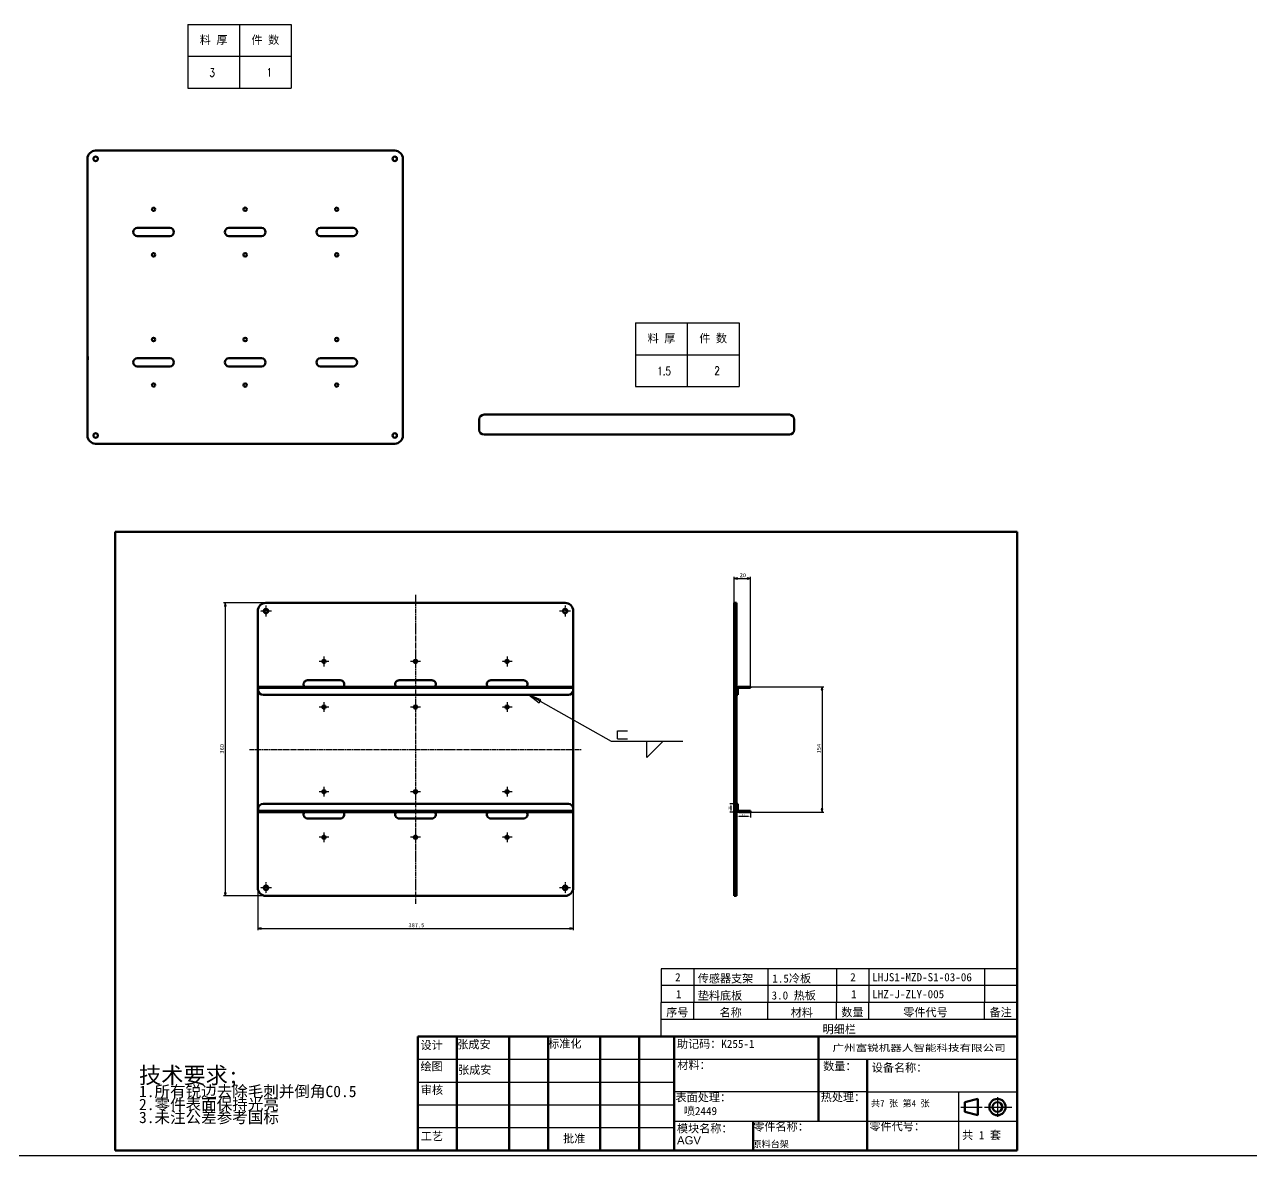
# Model space of a CAD drawing. Header units: millimetres. Extents: x 2989 to 98346, y -14444 to 9701.
# Drawn here: x 6822 to 8330, y 6378 to 7767 of the extents above; entities that cross this region are included whole.
import ezdxf
from ezdxf.enums import TextEntityAlignment as Align

# ---------------------------------------------------------------- set-up
doc = ezdxf.new("R2010")
doc.units = ezdxf.units.MM
doc.linetypes.add('CHAIN', pattern=[0.3543, 0.2362, -0.0295, 0.0591, -0.0295])
for name, color, linetype, lineweight, true_color in [('中心标记 (ISO)', 1, 'Continuous', 25, 0xff0000), ('中心线 (ISO)', 1, 'Continuous', 25, 0xff0000), ('尺寸 (ISO)', 5, 'Continuous', 25, 0x0000ff)]:
    doc.layers.add(name, color=color, linetype=linetype, lineweight=lineweight, true_color=true_color)
for name, color, linetype, lineweight in [('可见 (ISO)', 7, 'Continuous', 50), ('图框 (ISO)', 7, 'Continuous', 70), ('标题 (ISO)', 7, 'Continuous', 50), ('符号 (ISO)', 7, 'Continuous', 25)]:
    doc.layers.add(name, color=color, linetype=linetype, lineweight=lineweight)
doc.styles.add('DIM', font='txt.shx', dxfattribs={"width": 0.8, "bigfont": 'bigfont.shx'})
doc.styles.get("Standard").update_dxf_attribs({"font": 'arial.ttf'})
doc.styles.add('文本样式126', font='simfang.ttf', dxfattribs={"width": 1.3})
doc.styles.add('文本样式19', font='tahoma.ttf')
doc.styles.add('文本样式91', font='simfang.ttf')
doc.styles.add('注释文本 (ISO)', font='simfang.ttf')
doc.dimstyles.new('ISO-25', dxfattribs={"dimtxt": 2.5, "dimasz": 2.5, "dimexe": 1.25, "dimexo": 0.625, "dimtad": 1, "dimtxsty": 'Standard', "dimcen": 2.5, "dimadec": 0, "dimazin": 0, "dimtfac": 1, "dimtmove": 0, "dimatfit": 3, "dimfxl": 0, "dimarcsym": 0})
doc.dimstyles.new('默认 (GB)', dxfattribs={"dimscale": 2, "dimtxt": 2.5, "dimasz": 2, "dimexe": 1, "dimexo": 0, "dimgap": 0.75, "dimtad": 1, "dimtoh": 1, "dimrnd": 1e-08, "dimdsep": 46, "dimtxsty": '注释文本 (ISO)', "dimblk": 'Filled-2', "dimcen": 0.09, "dimdle": 10, "dimclrd": 256, "dimclre": 256, "dimclrt": 256, "dimaunit": 1, "dimadec": 3, "dimazin": 2, "dimtfac": 0.52, "dimtmove": 0, "dimatfit": 3, "dimldrblk": 'Filled-1', "dimfxl": 0, "dimtolj": 1, "dimlwd": -1, "dimlwe": -1, "dimarcsym": 0})

# ---------------------------------------------------------------- blocks, each defined once
blk = doc.blocks.new('图框 A3-A4')
at = {"layer": '图框 (ISO)'}
for p, q in [((287, 200), (10, 200)), ((10, 200), (10, 10)), ((287, 10), (287, 200)), ((10, 10), (287, 10))]:
    blk.add_line(p, q, dxfattribs=at)
blk = doc.blocks.new('标题栏 GB1')
at = {"layer": '标题 (ISO)'}
for p, q in [((194.57, 65.23), (194.57, 72.23)), ((194.57, 72.23), (378.57, 72.23)), ((206.57, 65.23), (206.57, 72.23)), ((222.57, 65.23), (222.57, 72.23)), ((234.57, 65.23), (234.57, 72.23)), ((250.57, 65.23), (250.57, 72.23)), ((262.57, 65.23), (262.57, 72.23)), ((273.31, 65.23), (273.31, 72.23)), ((317.57, 65.23), (317.57, 72.23)), ((378.57, 72.23), (378.57, 65.23)), ((194.57, 37.23), (194.57, 65.23)), ((206.57, 37.23), (206.57, 65.23)), ((222.57, 44.23), (222.57, 65.23)), ((234.57, 37.23), (234.57, 65.23)), ((250.57, 37.23), (250.57, 65.23)), ((262.57, 37.23), (262.57, 65.23)), ((273.31, 65.23), (273.31, 37.23)), ((317.57, 55.23), (317.57, 65.23)), ((378.57, 65.23), (378.57, 37.23)), ((317.57, 55.23), (317.57, 46.23)), ((366.57, 53.06), (362.57, 52.06)), ((366.57, 48.06), (366.57, 53.06)), ((362.57, 52.06), (362.57, 49.06)), ((362.57, 49.06), (366.57, 48.06)), ((297.57, 46.23), (297.57, 37.23)), ((222.57, 44.23), (222.57, 37.23)), ((378.57, 37.23), (194.57, 37.23))]:
    blk.add_line(p, q, dxfattribs=at)
at = {"layer": '标题 (ISO)', "lineweight": 25}
for p, q in [((194.57, 65.23), (273.31, 65.23)), ((273.31, 65.23), (378.57, 65.23)), ((194.57, 58.23), (273.31, 58.23)), ((332.57, 55.23), (273.31, 55.23)), ((332.57, 55.23), (378.57, 55.23)), ((360.57, 55.23), (360.57, 46.23)), ((372.58, 53.56), (372.58, 47.56)), ((194.57, 51.23), (273.31, 51.23)), ((361.32, 50.56), (367.88, 50.56)), ((368.55, 50.56), (370.07, 50.56)), ((370.07, 50.56), (376.97, 50.56)), ((273.31, 46.23), (378.57, 46.23)), ((360.57, 46.23), (360.57, 37.23)), ((194.57, 44.23), (273.31, 44.23))]:
    blk.add_line(p, q, dxfattribs=at)
at = {"layer": '标题 (ISO)', "lineweight": 50}
blk.add_line((332.57, 65.23), (332.57, 37.23), dxfattribs=at)
at = {"layer": '标题 (ISO)'}
for radius in [2.5, 1.5]:
    blk.add_circle((372.57, 50.56), radius, dxfattribs=at)
at = {"layer": '标题 (ISO)', "style": '文本样式126', "width": 1.3}
blk.add_text('广州富锐机器人智能科技有限公司', height=2, dxfattribs=at).set_placement((348.5, 68.73), align=Align.MIDDLE_CENTER)
at = {"layer": '标题 (ISO)', "char_height": 2.5, "style": '注释文本 (ISO)'}
for s, insert, attachment_point in [('\\f仿宋|b0|i0;标准化', (234.57, 71.28), 1), ('\\f仿宋|b0|i0;设计', (195.38, 70.83), 1), ('张成安', (206.66, 71.05), 1), ('助记码：K255-1', (274.11, 71.21), 1), ('\\f仿宋|b0|i0;绘图', (195.35, 64.28), 1), ('\\f仿宋|b0|i0;材料：', (274.24, 64.72), 1), ('\\f仿宋|b0|i0;数量：', (319.04, 64.37), 1), ('张成安', (206.92, 63.22), 1), ('\\f仿宋|b0|i0;审核', (195.48, 57.07), 1), ('\\f仿宋|b0|i0;热处理：', (318.29, 54.82), 1), ('\\f仿宋|b0|i0;零件名称：', (297.57, 45.8), 1), ('\\f仿宋|b0|i0;零件代号：', (333.25, 45.9), 1), ('\\f仿宋|b0|i0;批准', (242.57, 40.73), 5)]:
    blk.add_mtext(s, dxfattribs=dict(at, insert=insert, attachment_point=attachment_point))
at = {"layer": '标题 (ISO)', "char_height": 2.5, "attachment_point": 1, "style": '注释文本 (ISO)'}
for s, insert, line_spacing_factor in [('设备名称：\\P', (333.96, 63.91), 0.856364), ('模块名称：\\P\\fArial|b0|i0;\\H2.5000;AGV', (274.14, 45.23), 0.872369)]:
    blk.add_mtext(s, dxfattribs=dict(at, insert=insert, line_spacing_factor=line_spacing_factor))
at = {"layer": '标题 (ISO)', "attachment_point": 1, "style": '注释文本 (ISO)'}
for s, insert, char_height, width in [('\\f仿宋|b0|i0;表面处理：', (273.7, 54.78), 2.5, 18.7135), ('\\f仿宋|b0|i0;\\H2.0000;共7 张 第4 张', (333.72, 52.69), 2, 27.2374), ('\\f仿宋|b0|i0;工艺', (195.45, 42.85), 2.5, 7.4854), ('  共 1 套', (358.32, 43.18), 2.5, 17.7919)]:
    blk.add_mtext(s, dxfattribs=dict(at, insert=insert, char_height=char_height, width=width))
at = {"layer": '标题 (ISO)'}
for tag, p, height, style in [('材料_001', (273.59, 56.78), 2.5, '注释文本 (ISO)'), ('零件代号_001', (297.34, 38.16), 2, '文本样式91'), ('描述_001', (333.22, 38.74), 2, '文本样式91')]:
    blk.add_attdef(tag, p, '', height=height, dxfattribs=dict(at, style=style))
at = {"layer": '标题 (ISO)', "style": '文本样式91'}
blk.add_attdef('热处理', text='', height=2, dxfattribs=at).set_placement((318.2, 50.63), align=Align.TOP_LEFT)
at = {"layer": '标题 (ISO)', "style": '文本样式19'}
for tag, p in [('工程核准人', (256.57, 40.73)), ('工程批准日期', (267.94, 40.73))]:
    blk.add_attdef(tag, text='', height=1, dxfattribs=at).set_placement(p, align=Align.MIDDLE_CENTER)
blk = doc.blocks.new('焊接符号标识符1')
at = {"layer": '符号 (ISO)'}
for p, q in [((140.5, 147.97), (137.02, 149.93)), ((140.75, 148.41), (137.02, 149.93)), ((137.02, 149.93), (140.26, 147.53)), ((140.26, 147.53), (140.75, 148.41)), ((140.5, 147.97), (162.32, 135.68)), ((162.32, 135.68), (184.32, 135.68)), ((164.32, 136.43), (164.32, 138.93)), ((164.32, 138.93), (167.32, 138.93)), ((164.32, 136.43), (167.32, 136.43)), ((173.32, 135.68), (178.32, 135.68)), ((178.32, 135.68), (173.32, 130.68)), ((173.32, 130.68), (173.32, 135.68))]:
    blk.add_line(p, q, dxfattribs=at)
at = {"layer": '符号 (ISO)', "flags": 128}
blk.add_lwpolyline([(140.75, 148.41), (137.02, 149.93), (140.26, 147.53), (140.75, 148.41)], dxfattribs=at)
at = {"layer": '符号 (ISO)'}
blk.add_solid([(140.75, 148.41), (137.02, 149.93), (140.26, 147.53), (140.75, 148.41)], dxfattribs=at)
blk = doc.blocks.new('Filled-2')
at = {"color": 0}
for p, q in [((0, 0), (-1, 0.25)), ((-1, 0.25), (-1, -0.25)), ((-1, 0), (0, 0)), ((-1, -0.25), (0, 0))]:
    blk.add_line(p, q, dxfattribs=at)
at = {"color": 0, "flags": 128}
blk.add_lwpolyline([(-1, -0.25), (0, 0), (-1, 0.25), (-1, -0.25)], dxfattribs=at)
at = {"color": 0}
blk.add_solid([(-1, -0.25), (0, 0), (-1, 0.25), (-1, -0.25)], dxfattribs=at)
blk = doc.blocks.new('*D37')
at = {"layer": 'Defpoints', "color": 0, "transparency": 16777216}
for p in [(7714.3, 6953.9), (7714.3, 6799.9), (7802.3, 6799.9)]:
    blk.add_point(p, dxfattribs=at)
at = {"layer": '尺寸 (ISO)', "transparency": 16777216}
for p, q in [((7714.3, 6953.9), (7804.3, 6953.9)), ((7802.3, 6949.9), (7802.3, 6803.9)), ((7714.3, 6799.9), (7804.3, 6799.9))]:
    blk.add_line(p, q, dxfattribs=at)
at = {"layer": '尺寸 (ISO)', "transparency": 16777216, "xscale": 4, "yscale": 4, "zscale": 4}
for p, rotation in [((7802.3, 6953.9), 90), ((7802.3, 6799.9), 270)]:
    blk.add_blockref('Filled-2', p, dxfattribs=dict(at, rotation=rotation))
at = {"layer": '尺寸 (ISO)', "transparency": 16777216, "insert": (7795.7, 6872), "char_height": 5, "attachment_point": 1, "rotation": 90, "style": '注释文本 (ISO)'}
blk.add_mtext('\\A1;154', dxfattribs=at)
blk = doc.blocks.new('Filled-1')
at = {"color": 0}
for p, q in [((0, 0), (-1, 0.125)), ((-1, 0.125), (-1, -0.125)), ((-1, 0), (0, 0)), ((-1, -0.125), (0, 0))]:
    blk.add_line(p, q, dxfattribs=at)
at = {"color": 0, "flags": 128}
blk.add_lwpolyline([(-1, -0.125), (0, 0), (-1, 0.125), (-1, -0.125)], dxfattribs=at)
at = {"color": 0}
blk.add_solid([(-1, -0.125), (0, 0), (-1, 0.125), (-1, -0.125)], dxfattribs=at)
blk = doc.blocks.new('*D38')
at = {"layer": 'Defpoints', "color": 0, "transparency": 16777216}
for p in [(7714.3, 7086.9), (7694.3, 7046.9), (7714.3, 6953.9)]:
    blk.add_point(p, dxfattribs=at)
at = {"layer": '尺寸 (ISO)', "transparency": 16777216}
for p, q in [((7694.3, 7046.9), (7694.3, 7088.9)), ((7698.3, 7086.9), (7710.3, 7086.9)), ((7714.3, 6953.9), (7714.3, 7088.9))]:
    blk.add_line(p, q, dxfattribs=at)
at = {"layer": '尺寸 (ISO)', "transparency": 16777216, "xscale": 4, "yscale": 4, "zscale": 4, "rotation": 180}
blk.add_blockref('Filled-2', (7694.3, 7086.9), dxfattribs=at)
at = {"layer": '尺寸 (ISO)', "transparency": 16777216, "xscale": 4, "yscale": 4, "zscale": 4}
blk.add_blockref('Filled-2', (7714.3, 7086.9), dxfattribs=at)
at = {"layer": '尺寸 (ISO)', "transparency": 16777216, "insert": (7701, 7093.5), "char_height": 5, "attachment_point": 1, "style": '注释文本 (ISO)'}
blk.add_mtext('\\A1;20', dxfattribs=at)
blk = doc.blocks.new('*D39')
at = {"layer": 'Defpoints', "color": 0, "transparency": 16777216}
for p in [(7119, 7056.9), (7069, 6696.9), (7119, 6696.9)]:
    blk.add_point(p, dxfattribs=at)
at = {"layer": '尺寸 (ISO)', "transparency": 16777216}
for p, q in [((7119, 7056.9), (7067, 7056.9)), ((7069, 7052.9), (7069, 6700.9)), ((7119, 6696.9), (7067, 6696.9))]:
    blk.add_line(p, q, dxfattribs=at)
at = {"layer": '尺寸 (ISO)', "transparency": 16777216, "xscale": 4, "yscale": 4, "zscale": 4}
for p, rotation in [((7069, 7056.9), 90), ((7069, 6696.9), 270)]:
    blk.add_blockref('Filled-2', p, dxfattribs=dict(at, rotation=rotation))
at = {"layer": '尺寸 (ISO)', "transparency": 16777216, "insert": (7062.5, 6871.8), "char_height": 5, "attachment_point": 1, "rotation": 90, "style": '注释文本 (ISO)'}
blk.add_mtext('\\A1;360', dxfattribs=at)
blk = doc.blocks.new('*D40')
at = {"layer": 'Defpoints', "color": 0, "transparency": 16777216}
for p in [(7109, 6706.9), (7496.5, 6706.9), (7496.5, 6656.9)]:
    blk.add_point(p, dxfattribs=at)
at = {"layer": '尺寸 (ISO)', "transparency": 16777216}
for p, q in [((7109, 6706.9), (7109, 6654.9)), ((7496.5, 6706.9), (7496.5, 6654.9)), ((7113, 6656.9), (7492.5, 6656.9))]:
    blk.add_line(p, q, dxfattribs=at)
at = {"layer": '尺寸 (ISO)', "transparency": 16777216, "xscale": 4, "yscale": 4, "zscale": 4, "rotation": 180}
blk.add_blockref('Filled-2', (7109, 6656.9), dxfattribs=at)
at = {"layer": '尺寸 (ISO)', "transparency": 16777216, "xscale": 4, "yscale": 4, "zscale": 4}
blk.add_blockref('Filled-2', (7496.5, 6656.9), dxfattribs=at)
at = {"layer": '尺寸 (ISO)', "transparency": 16777216, "insert": (7294.1, 6663.5), "char_height": 5, "attachment_point": 1, "style": '注释文本 (ISO)'}
blk.add_mtext('\\A1;387.5', dxfattribs=at)
blk = doc.blocks.new('加工')
at = {"layer": '符号 (ISO)', "insert": (-36.68, 11.05), "char_height": 2.5, "width": 80.4946, "attachment_point": 1, "line_spacing_factor": 0.683636, "style": '注释文本 (ISO)'}
blk.add_mtext('{\\H2x;技术要求;\\P\\H0.7x;1.所有锐边去除毛刺并倒角C0.5\\H2.12498x; \\H0.47059x;\\P2.零件表面保持光亮\\H1.84035x; \\H0.54337x;\\P3.未注公差参考国标\\H1.80945x; }', dxfattribs=at)
blk = doc.blocks.new('明细栏')
at = {"layer": '符号 (ISO)'}
for p, q in [((287, 65.83), (177.73, 65.83)), ((177.73, 65.83), (177.73, 55.41)), ((187.73, 65.83), (187.73, 55.41)), ((210.48, 65.83), (210.48, 55.41)), ((231.52, 65.83), (231.52, 55.41)), ((241.52, 65.83), (241.52, 55.41)), ((277, 65.83), (277, 55.41)), ((287, 65.83), (287, 55.41)), ((287, 60.62), (177.73, 60.62)), ((287, 55.41), (177.73, 55.41)), ((177.73, 50.21), (177.73, 55.41)), ((187.73, 50.21), (187.73, 55.41)), ((210.48, 50.21), (210.48, 55.41)), ((231.52, 50.21), (231.52, 55.41)), ((241.52, 50.21), (241.52, 55.41)), ((277, 50.21), (277, 55.41)), ((287, 50.21), (287, 55.41)), ((177.73, 45), (177.73, 50.21)), ((287, 50.21), (177.73, 50.21)), ((287, 45), (287, 50.21)), ((287, 45), (177.73, 45))]:
    blk.add_line(p, q, dxfattribs=at)
at = {"layer": '符号 (ISO)', "char_height": 2.5, "attachment_point": 7, "style": '注释文本 (ISO)'}
for s, insert in [('2', (181.99, 61.96)), ('传感器支架', (188.95, 61.29)), ('1.5冷板', (211.83, 61.28)), ('2', (235.77, 61.96)), ('LHJS1-MZD-S1-03-06', (242.53, 61.92)), ('1', (182.25, 56.74)), ('垫料底板', (188.97, 56.02)), ('3.0 热板', (211.61, 56.07)), ('1', (236.03, 56.74)), ('LHZ-J-ZLY-005', (242.53, 56.72)), ('序号', (179.26, 50.87)), ('名称', (195.65, 50.83)), ('材料', (217.51, 50.83)), ('数量', (233.03, 50.89)), ('零件代号', (252.06, 50.87)), ('备注', (278.56, 50.9)), ('明细栏', (227.28, 45.67))]:
    blk.add_mtext(s, dxfattribs=dict(at, insert=insert))
blk = doc.blocks.new('*D41')
at = {"color": 0, "lineweight": -2, "transparency": 16777216}
for p, q in [((7696.6, 6809.9), (7689, 6809.9)), ((7699.6, 6799.9), (7689, 6799.9)), ((7690.3, 6807.4), (7690.3, 6802.4))]:
    blk.add_line(p, q, dxfattribs=at)
at = {"color": 0, "transparency": 16777216}
for points in [[(7689.9, 6807.4), (7690.7, 6807.4), (7690.3, 6809.9)], [(7689.9, 6802.4), (7690.7, 6802.4), (7690.3, 6799.9)]]:
    blk.add_solid(points, dxfattribs=at)
at = {"layer": 'Defpoints', "color": 0, "transparency": 16777216}
for p in [(7690.3, 6799.9), (7697.3, 6809.9), (7700.3, 6799.9)]:
    blk.add_point(p, dxfattribs=at)
at = {"color": 0, "transparency": 16777216, "insert": (7688.4, 6804.9), "char_height": 2.5, "attachment_point": 5, "rotation": 90}
blk.add_mtext('10', dxfattribs=at)
blk = doc.blocks.new('*D42')
at = {"color": 0, "lineweight": -2, "transparency": 16777216}
for p, q in [((7697.3, 6802.3), (7697.3, 6793.2)), ((7714.3, 6799.3), (7714.3, 6793.2)), ((7711.8, 6794.5), (7699.8, 6794.5))]:
    blk.add_line(p, q, dxfattribs=at)
at = {"color": 0, "transparency": 16777216}
for points in [[(7699.8, 6794.9), (7699.8, 6794.1), (7697.3, 6794.5)], [(7711.8, 6794.9), (7711.8, 6794.1), (7714.3, 6794.5)]]:
    blk.add_solid(points, dxfattribs=at)
at = {"layer": 'Defpoints', "color": 0, "transparency": 16777216}
for p in [(7697.3, 6802.9), (7714.3, 6799.9), (7697.3, 6794.5)]:
    blk.add_point(p, dxfattribs=at)
at = {"color": 0, "transparency": 16777216, "insert": (7705.8, 6796.4), "char_height": 2.5, "attachment_point": 5}
blk.add_mtext('17', dxfattribs=at)
blk = doc.blocks.new('*T27')
at = {"color": 0, "linetype": 'ByBlock', "lineweight": -2, "transparency": 16777216}
for p, q in [((0, 0), (127, 0)), ((0, 0), (0, -78)), ((63.5, 0), (63.5, -78)), ((127, 0), (127, -78)), ((0, -39), (127, -39)), ((0, -78), (127, -78))]:
    blk.add_line(p, q, dxfattribs=at)
at = {"color": 0, "transparency": 16777216, "char_height": 10, "width": 60.5, "attachment_point": 5}
for s, insert in [('{\\fSimSun|b0|i0|c134|p2;料 厚}', (31.75, -19.5)), ('{\\fSimSun|b0|i0|c134|p2;件 数}', (95.25, -19.5))]:
    blk.add_mtext(s, dxfattribs=dict(at, insert=insert))
blk = doc.blocks.new('拆图参数')
blk.add_blockref('*T27', (-63.5, 78))
at = {"style": 'DIM', "width": 0.8}
blk.add_attdef('6', text='', height=10, dxfattribs=at).set_placement((-37.1, 18.9), align=Align.MIDDLE_LEFT)
blk.add_attdef('1', text='', height=10, dxfattribs=at).set_placement((36.6, 19.3), align=Align.MIDDLE_CENTER)

msp = doc.modelspace()

# ---------------------------------------------------------------- linework, layer by layer
msp.add_line((2988.9631, 6378.0578), (54625.9527, 6378.0578))
at = {"layer": '中心标记 (ISO)', "linetype": 'CHAIN', "ltscale": 3.750225}
for p, q in [((7125.7763, 7046.9435), (7112.2763, 7046.9435)), ((7119.0263, 7053.6935), (7119.0263, 7040.1935)), ((7493.2763, 7046.9435), (7479.7763, 7046.9435)), ((7486.5263, 7053.6935), (7486.5263, 7040.1935)), ((7119.0263, 6713.6935), (7119.0263, 6700.1935)), ((7486.5263, 6713.6935), (7486.5263, 6700.1935)), ((7125.7763, 6706.9435), (7112.2763, 6706.9435)), ((7493.2763, 6706.9435), (7479.7763, 6706.9435))]:
    msp.add_line(p, q, dxfattribs=at)
at = {"layer": '中心标记 (ISO)', "linetype": 'CHAIN', "ltscale": 3.370748}
for p, q in [((7196.3433, 6984.9435), (7184.2093, 6984.9435)), ((7190.2763, 6991.0105), (7190.2763, 6978.8765)), ((7308.8433, 6984.9435), (7296.7093, 6984.9435)), ((7302.7763, 6991.0105), (7302.7763, 6978.8765)), ((7421.3433, 6984.9435), (7409.2093, 6984.9435)), ((7415.2763, 6991.0105), (7415.2763, 6978.8765)), ((7190.2763, 6935.0105), (7190.2763, 6922.8765)), ((7302.7763, 6935.0105), (7302.7763, 6922.8765)), ((7415.2763, 6935.0105), (7415.2763, 6922.8765)), ((7196.3433, 6928.9435), (7184.2093, 6928.9435)), ((7308.8433, 6928.9435), (7296.7093, 6928.9435)), ((7421.3433, 6928.9435), (7409.2093, 6928.9435)), ((7190.2763, 6831.0105), (7190.2763, 6818.8765)), ((7302.7763, 6831.0105), (7302.7763, 6818.8765)), ((7415.2763, 6831.0105), (7415.2763, 6818.8765)), ((7196.3433, 6824.9435), (7184.2093, 6824.9435)), ((7308.8433, 6824.9435), (7296.7093, 6824.9435)), ((7421.3433, 6824.9435), (7409.2093, 6824.9435)), ((7196.3433, 6768.9435), (7184.2093, 6768.9435)), ((7190.2763, 6775.0105), (7190.2763, 6762.8765)), ((7308.8433, 6768.9435), (7296.7093, 6768.9435)), ((7302.7763, 6775.0105), (7302.7763, 6762.8765)), ((7421.3433, 6768.9435), (7409.2093, 6768.9435)), ((7415.2763, 6775.0105), (7415.2763, 6762.8765))]:
    msp.add_line(p, q, dxfattribs=at)
at = {"layer": '中心线 (ISO)', "linetype": 'CHAIN', "ltscale": 23.990969}
for p, q in [((7302.7763, 7066.9435), (7302.7763, 6686.9435)), ((7099.0263, 6876.9435), (7506.5263, 6876.9435))]:
    msp.add_line(p, q, dxfattribs=at)
at = {"layer": '可见 (ISO)'}
for p, q in [((7277.2706, 7612.5229), (6909.7706, 7612.5229)), ((6899.7706, 7602.5229), (6899.7706, 7262.5229)), ((7287.2706, 7509.5229), (7287.2706, 7602.5229)), ((6961.0206, 7517.5229), (7001.0206, 7517.5229)), ((6961.0206, 7507.5229), (7001.0206, 7507.5229)), ((7073.5206, 7517.5229), (7113.5206, 7517.5229)), ((7073.5206, 7507.5229), (7113.5206, 7507.5229)), ((7186.0206, 7517.5229), (7226.0206, 7517.5229)), ((7186.0206, 7507.5229), (7226.0206, 7507.5229)), ((7287.2706, 7508.0229), (7287.2706, 7509.5229)), ((7287.2706, 7506.5229), (7287.2706, 7508.0229)), ((7287.2706, 7505.5229), (7287.2706, 7506.5229)), ((7287.2706, 7359.5229), (7287.2706, 7505.5229)), ((6900.2706, 7359.5229), (6900.2706, 7358.5229)), ((6900.2706, 7358.5229), (6900.2706, 7357.0229)), ((6900.2706, 7357.0229), (6900.2706, 7355.5229)), ((7001.0206, 7357.5229), (6961.0206, 7357.5229)), ((7113.5206, 7357.5229), (7073.5206, 7357.5229)), ((7226.0206, 7357.5229), (7186.0206, 7357.5229)), ((7287.2706, 7359.5229), (7287.2706, 7358.5229)), ((7287.2706, 7358.5229), (7287.2706, 7357.0229)), ((7287.2706, 7355.5229), (7287.2706, 7357.0229)), ((7287.2706, 7262.5229), (7287.2706, 7355.5229)), ((7001.0206, 7347.5229), (6961.0206, 7347.5229)), ((7113.5206, 7347.5229), (7073.5206, 7347.5229)), ((7226.0206, 7347.5229), (7186.0206, 7347.5229)), ((7381.0054, 7270.5938), (7381.0054, 7282.1938)), ((7387.0054, 7288.1938), (7762.0054, 7288.1938)), ((7768.0054, 7269.5938), (7768.0054, 7282.1938)), ((7381.0054, 7269.5938), (7381.0054, 7270.5938)), ((6909.7706, 7252.5229), (7277.2706, 7252.5229)), ((7387.0054, 7263.5938), (7762.0054, 7263.5938)), ((7486.5263, 7056.9435), (7119.0263, 7056.9435)), ((7697.2743, 7056.9435), (7694.2743, 7056.9435)), ((7694.2743, 7046.9435), (7694.2743, 7056.9435)), ((7697.2743, 7056.9435), (7697.2743, 7046.9435)), ((7109.0263, 7046.9435), (7109.0263, 6706.9435)), ((7496.5263, 6953.9435), (7496.5263, 7046.9435)), ((7694.2743, 6706.9435), (7694.2743, 7046.9435)), ((7697.2743, 7046.9435), (7697.2743, 6706.9435)), ((7109.5263, 6953.9435), (7115.5263, 6953.9435)), ((7109.5263, 6953.9435), (7109.5263, 6952.4435)), ((7115.5263, 6952.4435), (7109.5263, 6952.4435)), ((7109.5263, 6950.9435), (7109.5263, 6952.4435)), ((7109.5263, 6949.9435), (7109.5263, 6950.9435)), ((7115.5263, 6953.9435), (7490.5263, 6953.9435)), ((7115.5263, 6952.4435), (7490.5263, 6952.4435)), ((7170.2763, 6961.9435), (7210.2763, 6961.9435)), ((7282.7763, 6961.9435), (7322.7763, 6961.9435)), ((7395.2763, 6961.9435), (7435.2763, 6961.9435)), ((7490.5263, 6953.9435), (7496.5263, 6953.9435)), ((7496.5263, 6952.4435), (7490.5263, 6952.4435)), ((7496.5263, 6952.4435), (7496.5263, 6953.9435)), ((7496.5263, 6950.9435), (7496.5263, 6952.4435)), ((7496.5263, 6949.9435), (7496.5263, 6950.9435)), ((7496.5263, 6803.9435), (7496.5263, 6949.9435)), ((7698.7743, 6949.9435), (7698.7743, 6950.9435)), ((7698.7743, 6949.9435), (7698.7743, 6943.9435)), ((7700.2743, 6953.9435), (7708.2743, 6953.9435)), ((7700.2743, 6952.4435), (7708.2743, 6952.4435)), ((7708.2743, 6953.9435), (7714.2743, 6953.9435)), ((7714.2743, 6952.4435), (7708.2743, 6952.4435)), ((7714.2743, 6952.4435), (7714.2743, 6953.9435)), ((7115.5263, 6943.9435), (7490.5263, 6943.9435)), ((7697.2743, 6943.9435), (7698.7743, 6943.9435)), ((7109.5263, 6803.9435), (7109.5263, 6802.9435)), ((7109.5263, 6802.9435), (7109.5263, 6801.4435)), ((7109.5263, 6801.4435), (7115.5263, 6801.4435)), ((7109.5263, 6801.4435), (7109.5263, 6799.9435)), ((7115.5263, 6799.9435), (7109.5263, 6799.9435)), ((7490.5263, 6809.9435), (7115.5263, 6809.9435)), ((7490.5263, 6801.4435), (7115.5263, 6801.4435)), ((7490.5263, 6799.9435), (7115.5263, 6799.9435)), ((7490.5263, 6801.4435), (7496.5263, 6801.4435)), ((7496.5263, 6799.9435), (7490.5263, 6799.9435)), ((7496.5263, 6803.9435), (7496.5263, 6802.9435)), ((7496.5263, 6802.9435), (7496.5263, 6801.4435)), ((7496.5263, 6799.9435), (7496.5263, 6801.4435)), ((7496.5263, 6706.9435), (7496.5263, 6799.9435)), ((7698.7743, 6809.9435), (7697.2743, 6809.9435)), ((7698.7743, 6809.9435), (7698.7743, 6803.9435)), ((7698.7743, 6803.9435), (7698.7743, 6802.9435)), ((7708.2743, 6801.4435), (7700.2743, 6801.4435)), ((7708.2743, 6799.9435), (7700.2743, 6799.9435)), ((7708.2743, 6801.4435), (7714.2743, 6801.4435)), ((7714.2743, 6799.9435), (7708.2743, 6799.9435)), ((7714.2743, 6799.9435), (7714.2743, 6801.4435)), ((7210.2763, 6791.9435), (7170.2763, 6791.9435)), ((7322.7763, 6791.9435), (7282.7763, 6791.9435)), ((7435.2763, 6791.9435), (7395.2763, 6791.9435)), ((7119.0263, 6696.9435), (7486.5263, 6696.9435)), ((7694.2743, 6696.9435), (7694.2743, 6706.9435)), ((7694.2743, 6696.9435), (7697.2743, 6696.9435)), ((7697.2743, 6706.9435), (7697.2743, 6696.9435))]:
    msp.add_line(p, q, dxfattribs=at)
for centre, radius in [((6909.7706, 7602.5229), 2.75), ((7277.2706, 7602.5229), 2.75), ((6981.0206, 7540.5229), 2.067), ((7093.5206, 7540.5229), 2.067), ((7206.0206, 7540.5229), 2.067), ((6981.0206, 7484.5229), 2.067), ((7093.5206, 7484.5229), 2.067), ((7206.0206, 7484.5229), 2.067), ((6981.0206, 7380.5229), 2.067), ((7093.5206, 7380.5229), 2.067), ((7206.0206, 7380.5229), 2.067), ((6981.0206, 7324.5229), 2.067), ((7093.5206, 7324.5229), 2.067), ((7206.0206, 7324.5229), 2.067), ((6909.7706, 7262.5229), 2.75), ((7277.2706, 7262.5229), 2.75), ((7119.0263, 7046.9435), 2.75), ((7486.5263, 7046.9435), 2.75), ((7190.2763, 6984.9435), 2.067), ((7302.7763, 6984.9435), 2.067), ((7415.2763, 6984.9435), 2.067), ((7190.2763, 6928.9435), 2.067), ((7302.7763, 6928.9435), 2.067), ((7415.2763, 6928.9435), 2.067), ((7190.2763, 6824.9435), 2.067), ((7302.7763, 6824.9435), 2.067), ((7415.2763, 6824.9435), 2.067), ((7190.2763, 6768.9435), 2.067), ((7302.7763, 6768.9435), 2.067), ((7415.2763, 6768.9435), 2.067), ((7119.0263, 6706.9435), 2.75), ((7486.5263, 6706.9435), 2.75)]:
    msp.add_circle(centre, radius, dxfattribs=at)
for centre, radius, start, end in [((6909.7706, 7602.5229), 10, 90, 180), ((7277.2706, 7602.5229), 10, 0, 90), ((6961.0206, 7512.5229), 5, 90, 270), ((7001.0206, 7512.5229), 5, 270, 90), ((7073.5206, 7512.5229), 5, 90, 270), ((7113.5206, 7512.5229), 5, 270, 90), ((7186.0206, 7512.5229), 5, 90, 270), ((7226.0206, 7512.5229), 5, 270, 90), ((6961.0206, 7352.5229), 5, 90, 270), ((7001.0206, 7352.5229), 5, 270, 90), ((7073.5206, 7352.5229), 5, 90, 270), ((7113.5206, 7352.5229), 5, 270, 90), ((7186.0206, 7352.5229), 5, 90, 270), ((7226.0206, 7352.5229), 5, 270, 90), ((7387.0054, 7282.1938), 6, 90, 180), ((7762.0054, 7282.1938), 6, 0, 90), ((7387.0054, 7269.5938), 6, 180, 270), ((7762.0054, 7269.5938), 6, 270, 0), ((6909.7706, 7262.5229), 10, 180, 270), ((7277.2706, 7262.5229), 10, 270, 0), ((7119.0263, 7046.9435), 10, 90, 180), ((7486.5263, 7046.9435), 10, 0, 90), ((7115.5263, 6949.9435), 6, 180, 270), ((7170.2763, 6956.9435), 5, 90, 216.8698976), ((7210.2763, 6956.9435), 5, 323.1301024, 90), ((7282.7763, 6956.9435), 5, 90, 216.8698976), ((7322.7763, 6956.9435), 5, 323.1301024, 90), ((7395.2763, 6956.9435), 5, 90, 216.8698976), ((7435.2763, 6956.9435), 5, 323.1301024, 90), ((7490.5263, 6949.9435), 6, 270, 0), ((7700.2743, 6950.9435), 3, 90, 180), ((7700.2743, 6950.9435), 1.5, 90, 180), ((7115.5263, 6803.9435), 6, 90, 180), ((7170.2763, 6796.9435), 5, 143.1301024, 270), ((7210.2763, 6796.9435), 5, 270, 36.8698976), ((7282.7763, 6796.9435), 5, 143.1301024, 270), ((7322.7763, 6796.9435), 5, 270, 36.8698976), ((7395.2763, 6796.9435), 5, 143.1301024, 270), ((7435.2763, 6796.9435), 5, 270, 36.8698976), ((7490.5263, 6803.9435), 6, 0, 90), ((7700.2743, 6802.9435), 3, 180, 270), ((7700.2743, 6802.9435), 1.5, 180, 270), ((7119.0263, 6706.9435), 10, 180, 270), ((7486.5263, 6706.9435), 10, 270, 0)]:
    msp.add_arc(centre, radius, start, end, dxfattribs=at)

# ---------------------------------------------------------------- block references
for p, values in [((7086.5338, 7689.4493), {'1': '1', '6': '3'}), ((7636.684, 7322.8704), {'1': '2', '6': '1.5'})]:
    msp.add_blockref('拆图参数', p).add_auto_attribs(values)
at = {"xscale": 4, "yscale": 4, "zscale": 4}
for name, p in [('图框 A3-A4', (6893.7254, 6344.2133)), ('加工', (7109.8155, 6442.3493))]:
    msp.add_blockref(name, p, dxfattribs=at)
ref = msp.add_blockref('标题栏 GB1', (6527.4408, 6235.3125), dxfattribs=dict(xscale=4, yscale=4, zscale=4))
ref.add_attrib('零件代号_001', '原料台架', (7716.7197, 6388.0179), dxfattribs={"layer": '标题 (ISO)', "height": 8, "style": '文本样式91'})
at = {"layer": '符号 (ISO)', "xscale": 4, "yscale": 4, "zscale": 4}
for name in ['焊接符号标识符1', '明细栏']:
    msp.add_blockref(name, (6893.7254, 6344.2133), dxfattribs=at)

# ---------------------------------------------------------------- texts
at = {"layer": '符号 (ISO)', "insert": (7632.3872, 6437.6549), "char_height": 10, "width": 44.912281, "attachment_point": 1, "style": '注释文本 (ISO)'}
msp.add_mtext('{喷2449}', dxfattribs=at)

# ---------------------------------------------------------------- dimensions: what is measured, and where the dimension line sits
dim = msp.add_linear_dim(base=(7690.2756, 6799.9435), p1=(7697.2743, 6809.9435), p2=(7700.2743, 6799.9435), angle=90, dimstyle='ISO-25')
dim.commit()
dim.dimension.update_dxf_attribs({"geometry": '*D41', "text_midpoint": (7688.3741, 6804.9435)})
dim = msp.add_linear_dim(base=(7697.2743, 6794.4882), p1=(7714.2743, 6799.9435), p2=(7697.2743, 6802.9435), dimstyle='ISO-25')
dim.commit()
dim.dimension.update_dxf_attribs({"geometry": '*D42', "text_midpoint": (7705.7743, 6796.3683)})
at = {"layer": '尺寸 (ISO)'}
dim = msp.add_linear_dim(base=(7714.2743, 7086.9435), p1=(7694.2743, 7046.9435), p2=(7714.2743, 6953.9435), dimstyle='默认 (GB)', override={"dimtoh": 0, "dimdec": 2, "dimtp": 0, "dimtm": 0, "dimtdec": 2, "dimtofl": 1, "dimatfit": 1}, dxfattribs=at)
dim.commit()
dim.dimension.update_dxf_attribs({"geometry": '*D38', "text_midpoint": (7704.2743, 7086.9435), "dimtype": 160})
for base, p1, p2, angle, picture, middle in [((7069.0263, 6696.9435), (7119.0263, 7056.9435), (7119.0263, 6696.9435), 90, '*D39', (7069.0263, 6876.9035)), ((7802.2743, 6799.9435), (7714.2743, 6953.9435), (7714.2743, 6799.9435), 90, '*D37', (7802.2743, 6876.9435)), ((7496.5263, 6656.9435), (7109.0263, 6706.9435), (7496.5263, 6706.9435), 180, '*D40', (7302.8163, 6656.9435))]:
    dim = msp.add_linear_dim(base=base, p1=p1, p2=p2, angle=angle, dimstyle='默认 (GB)', override={"dimtoh": 0, "dimdec": 2, "dimtp": 0, "dimtm": 0, "dimtdec": 2, "dimtofl": 0, "dimatfit": 1}, dxfattribs=at)
    dim.commit()
    dim.dimension.update_dxf_attribs({"geometry": picture, "text_midpoint": middle, "dimtype": 160})

doc.saveas('drawing.dxf')
